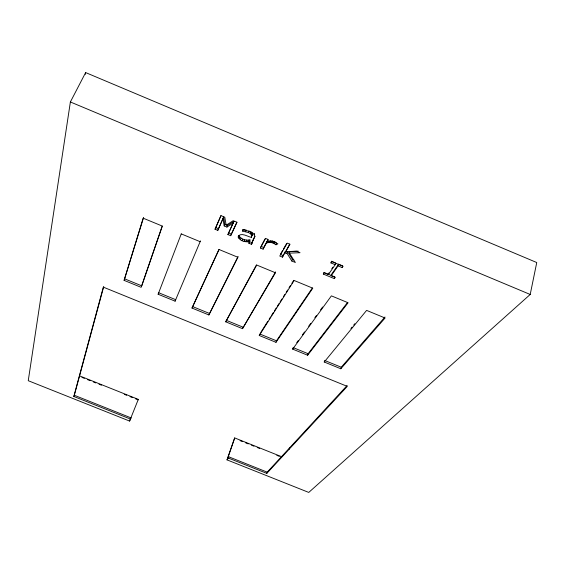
<?xml version="1.0" encoding="UTF-8"?>
<svg xmlns="http://www.w3.org/2000/svg" width="565" height="565" viewBox="0 0 565 565"><rect width="100%" height="100%" fill="white"/><g stroke="black" fill="none" stroke-linecap="round" stroke-linejoin="round"><path stroke-width="0.85" d="M238.232 237.173L238.861 235.52C240.768 239.426 245.952 240.704 249.956 239.913L249.335 241.566C245.33 242.357 240.139 241.078 238.232 237.173L238.381 235.916C241.834 232.462 247.435 236.551 251.305 237.371L252.449 234.016L250.895 231.841L250.267 233.514L251.828 235.69M281.843 456.788L234.687 437.924L226.982 459.854L308.758 492.426L530.203 294.464L536.75 262.534L85.64 72.574L70.378 101.968L28.25 380.704L129.59 421.066L130.96 417.839L74.326 395.267L103.741 286.533M85.35 74.319L85.64 72.574M249.335 241.566L248.875 243.247L251.566 244.363L252.88 240.295L255.02 236.121L251.764 243.183M251.566 244.363L252.88 240.295M251.305 237.371L252.449 234.016M254.405 237.794C256.058 231.636 246.488 230.675 242.441 229.771L242.639 231.142L248.423 232.554L250.267 233.514M130.96 417.839L130.466 419.053L73.803 396.475L103.324 287.133L347.277 386.375L266.807 473.378L228.366 458.06L226.982 459.854M248.875 243.247L249.956 239.913M324.713 360.477L324.239 362.003L340.808 368.761L341.267 367.229L384.963 317.007M124.102 280.374L143.164 218.175L162.212 226.035L141.137 287.324L124.102 280.374L143.609 217.426M289.118 449.26L289.527 447.946M323.886 272.401L323.335 274.074L334.339 278.63L335.2 277.408L331.182 275.741L338.068 265.889L342.164 267.584L342.701 265.882M338.068 265.889L338.612 264.18L342.023 265.599M334.339 278.63L334.868 276.949L324.67 272.726M323.335 274.074L324.183 272.839L328.364 274.569L335.193 264.695L335.737 262.993M308.123 353.711L293.157 347.602L292.656 349.121L307.635 355.23L308.123 353.711L347.531 302.48M266.807 473.378L267.21 472.142L347.129 385.514M331.182 275.741L331.719 274.06L338.612 264.18M335.193 264.695L330.942 262.93L331.486 261.228L335.031 262.697M328.364 274.569L328.901 272.895M276.49 340.801L259.787 333.993L259.264 335.497L275.981 342.319L276.49 340.801L312.346 287.988M234.687 437.924L227.723 458.215L228.783 456.824L267.21 472.142M228.366 458.06L228.783 456.824M162.325 226.092L141.766 285.841L124.745 278.898M289.414 253.141L295.382 262.499L291.844 261.037L292.423 259.37L287.543 251.559L285.304 251.616L282.458 257.153L279.767 256.037L287.232 243.134L289.993 244.278L285.629 251.736L296.569 251.263L300.057 252.71L289.414 253.141L290 251.467L298.186 251.128M291.844 261.037L286.956 253.233L287.543 251.559M282.458 257.153L285.304 251.616M285.629 251.736L289.711 244.08M267.845 239.835L267.238 241.509L272.394 241.121L277.895 243.84L276.002 244.772L274.498 243.755L275.099 242.081L272.471 240.972L271.864 242.653L269.187 242.427L266.447 242.971L263.106 249.137L260.423 248.028L261.03 246.368L263.714 247.484L267.054 241.297L268.446 240.93L267.838 242.604M276.002 244.772L276.603 243.091L275.099 242.081M274.498 243.755L273.114 243.056L273.714 241.382M256.446 264.943L225.71 321.817L242.505 328.668L275.572 271.892M269.187 242.427L269.795 240.754L271.144 240.768L270.543 242.441M263.106 249.137L263.714 247.484M266.447 242.971L267.054 241.297M251.404 234.56L252.025 232.886M254.201 234.482L254.617 233.366M245.923 241.785L246.545 240.132M247.675 241.834L248.296 240.174M244.08 241.424L244.702 239.772M248.423 232.554L249.052 230.88M240.337 239.786L240.965 238.133M242.138 240.761L242.766 239.108M245.662 231.699L246.298 230.033M218.945 249.462L192.001 308.066L208.873 314.952L238.112 256.432M238.96 238.529L239.588 236.876M242.639 231.142L243.275 229.475M200.462 240.888L175.086 301.166L158.129 294.252L181.245 233.903M222.935 218.782L217.786 230.379L215.032 229.242L220.993 215.639L224.792 217.214L226.162 225.202L233.19 220.696L236.982 222.271L230.654 235.704L227.907 234.567L233.903 221.388L227.568 225.414L226.925 227.073L224.199 225.944L222.935 218.782L223.599 217.108L224.849 224.284L224.199 225.944M230.654 235.704L236.883 222.179M227.907 234.567L233.903 221.388M217.786 230.379L223.599 217.108M215.032 229.242L220.957 215.569M175.086 301.166L175.687 299.676L158.744 292.769L158.129 294.252M129.59 421.066L138.312 399.377L79.425 375.817M138.312 399.377L138.107 399.858L135.664 398.883M73.803 396.475L74.326 395.267M192.001 308.066L219.051 249.497L237.893 257.273L208.873 314.952M251.926 235.704L252.167 235.238M261.426 245.627L264.999 238.953M260.423 248.028L265.578 238.409L268.304 239.539L267.238 241.509M225.71 321.817L256.694 265.027L275.445 272.768L242.505 328.668M282.549 250.57L280.353 254.37L283.044 255.486M283.432 249.045L286.512 243.727M260.733 332.503L267.81 321.323M269.223 319.084L270.642 316.852M271.581 315.362L273.467 312.381M274.413 310.891L276.299 307.911M277.245 306.421L279.131 303.44M280.078 301.95L281.963 298.963M283.376 296.731L284.788 294.492M286.208 292.26L287.62 290.022M289.04 287.79L290.452 285.551M291.865 283.319L293.758 280.339M259.264 335.497L294.139 280.487L312.791 288.178L275.981 342.319M330.942 262.93L331.817 261.637L343.068 266.313L342.164 267.584M331.832 268.65L332.806 267.238M296.773 342.623L298.327 340.483M302.459 334.791L304.528 331.945M308.66 326.245L310.729 323.399M314.86 317.7L316.414 315.567M320.546 309.874L322.615 307.021M292.656 349.121L331.394 295.855L348.096 302.748L307.635 355.23M350.922 328.477L352.037 327.114M353.711 325.073L354.827 323.71M324.239 362.003L366.607 310.39L385.069 318.01L340.808 368.761M226.925 227.073L233.26 223.062M284.718 253.29L286.956 253.233M244.031 229.609L245.542 229.891M271.864 242.653L273.114 243.056M81.925 377.385L84.369 378.359M87.624 379.666L90.068 380.641M93.324 381.947L95.767 382.922M99.023 384.221L101.467 385.203M124.265 394.321L126.708 395.295M129.964 396.602L132.408 397.576M240.076 440.644L242.526 441.625M245.789 442.932L248.24 443.906M251.51 445.213L253.96 446.195M257.223 447.501L259.674 448.483M276.822 455.341L279.272 456.322M192.587 306.569L209.446 313.448M226.268 320.313L243.049 327.156M325.504 360.802L341.267 367.229M181.21 233.875L200.151 241.693M224.849 224.284L227.568 225.414M215.689 227.589L218.436 228.733M228.543 232.914L231.29 234.051M249.497 241.594L252.181 242.703M292.423 259.37L293.835 259.957M70.378 101.968L530.203 294.464"/></g></svg>
